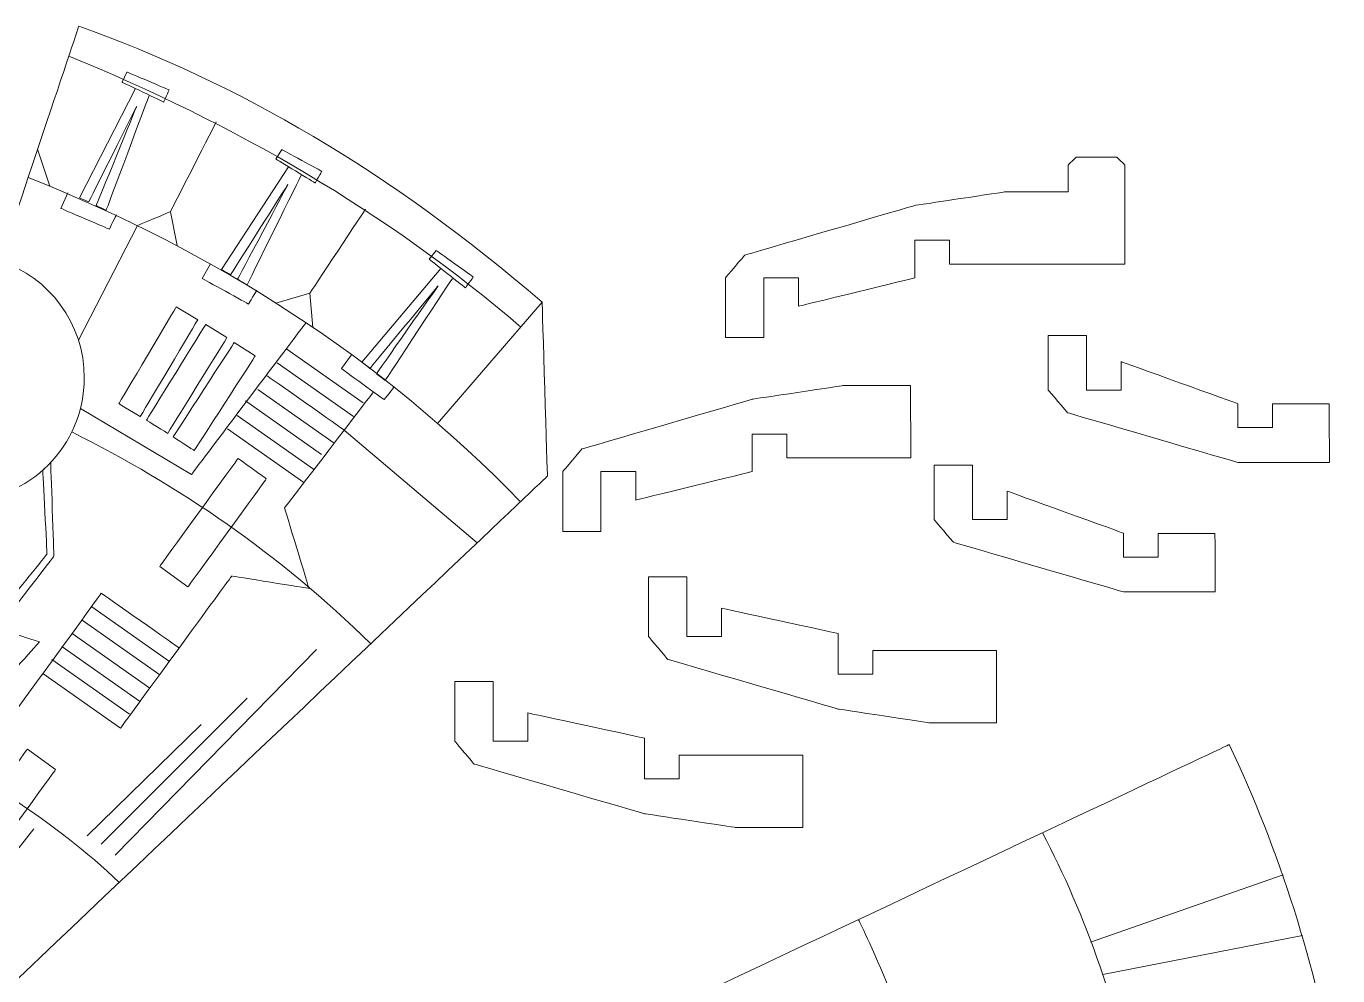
# Model space of a CAD drawing. Header units: centimetres. Extents: x -388 to 387, y -439 to 439.
# Drawn here: x -144.6 to -19.7, y -209.4 to -119 of the extents above; entities that cross this region are included whole.
import ezdxf

# ---------------------------------------------------------------- set-up
doc = ezdxf.new("R2010")
doc.units = ezdxf.units.CM
doc.header["$MEASUREMENT"] = 0
doc.layers.add('Layer 1', color=7, linetype='Continuous')

msp = doc.modelspace()

# ---------------------------------------------------------------- linework, layer by layer
at = {"layer": 'Layer 1', "color": 250, "lineweight": 20}
for points, knots in [([(-173.3344, -219.6625), (-169.7032, -221.3636), (-166.41, -223.728), (-163.4806, -226.8072), (-163.4806, -226.8072), (-163.4806, -226.8072), (-94.9938, -161.8408), (-94.9938, -161.8408), (-94.9938, -161.8408), (-94.9938, -161.8408), (-95.5019, -145.3035), (-95.5019, -145.3035), (-95.5019, -145.3035), (-109.8249, -132.927), (-124.5533, -124.3561), (-139.6262, -119.0206), (-139.6262, -119.0206), (-139.6262, -119.0206), (-147.1057, -141.3521), (-147.1057, -141.3521), (-147.1057, -141.3521), (-142.4563, -142.9168), (-139.1076, -147.3114), (-139.1076, -152.4882), (-139.1076, -152.4882), (-139.1076, -158.976), (-144.3671, -164.2355), (-150.8549, -164.2355), (-150.8549, -164.2355), (-152.153, -164.2355), (-153.4017, -164.0244), (-154.5692, -163.6356), (-154.5692, -163.6356), (-154.5692, -163.6356), (-157.5532, -172.5449), (-157.5532, -172.5449), (-157.5532, -172.5449), (-152.9213, -174.1194), (-149.5887, -178.5054), (-149.5887, -183.6697), (-149.5887, -183.6697), (-149.5887, -190.1575), (-154.8482, -195.417), (-161.336, -195.417), (-161.336, -195.417), (-162.6216, -195.417), (-163.8588, -195.2098), (-165.0166, -194.8281), (-165.0166, -194.8281), (-165.0166, -194.8281), (-173.3344, -219.6625), (-173.3344, -219.6625)], [0, 0, 0, 0, 0.07142857, 0.07142857, 0.07142857, 0.07142858, 0.14285714, 0.14285714, 0.14285714, 0.14285715, 0.21428571, 0.21428571, 0.21428571, 0.21428572, 0.28571429, 0.28571429, 0.28571429, 0.2857143, 0.35714286, 0.35714286, 0.35714286, 0.35714287, 0.42857143, 0.42857143, 0.42857143, 0.42857144, 0.5, 0.5, 0.5, 0.50000001, 0.57142857, 0.57142857, 0.57142857, 0.57142858, 0.64285714, 0.64285714, 0.64285714, 0.64285715, 0.71428571, 0.71428571, 0.71428571, 0.71428572, 0.78571429, 0.78571429, 0.78571429, 0.7857143, 0.85714286, 0.85714286, 0.85714286, 0.85714287, 1, 1, 1, 1]), ([(-45.4156, -134.7836), (-45.4156, -134.7836), (-45.4156, -132.2436), (-45.4156, -132.2436), (-45.4156, -132.2436), (-45.4156, -132.2436), (-44.6536, -131.4816), (-44.6536, -131.4816), (-44.6536, -131.4816), (-44.6536, -131.4816), (-40.7593, -131.4816), (-40.7593, -131.4816), (-40.7593, -131.4816), (-40.7593, -131.4816), (-39.9973, -132.2436), (-39.9973, -132.2436), (-39.9973, -132.2436), (-39.9973, -132.2436), (-39.9973, -141.6561), (-39.9973, -141.6561), (-39.9973, -141.6561), (-39.9973, -141.6561), (-56.6983, -141.6561), (-56.6983, -141.6561), (-56.6983, -141.6561), (-56.6983, -141.6561), (-56.6983, -139.3993), (-56.6983, -139.3993), (-56.6983, -139.3993), (-56.6983, -139.3993), (-60.0002, -139.3993), (-60.0002, -139.3993), (-60.0002, -139.3993), (-60.0002, -139.3993), (-60.0002, -142.974), (-60.0002, -142.974), (-60.0002, -142.974), (-60.0002, -142.974), (-71.0998, -145.6768), (-71.0998, -145.6768), (-71.0998, -145.6768), (-71.0998, -145.6768), (-71.0998, -142.974), (-71.0998, -142.974), (-71.0998, -142.974), (-71.0998, -142.974), (-74.4018, -142.974), (-74.4018, -142.974), (-74.4018, -142.974), (-74.4018, -142.974), (-74.4018, -148.6612), (-74.4018, -148.6612), (-74.4018, -148.6612), (-74.4018, -148.6612), (-78.0455, -148.6612), (-78.0455, -148.6612), (-78.0455, -148.6612), (-78.0455, -148.6612), (-78.0455, -142.974), (-78.0455, -142.974), (-78.0455, -142.974), (-78.0455, -142.974), (-76.212, -140.8117), (-76.212, -140.8117), (-76.212, -140.8117), (-76.212, -140.8117), (-60.0002, -136.0826), (-60.0002, -136.0826), (-60.0002, -136.0826), (-60.0002, -136.0826), (-51.3638, -134.7836), (-51.3638, -134.7836), (-51.3638, -134.7836), (-51.3638, -134.7836), (-45.4156, -134.7836), (-45.4156, -134.7836)], [0, 0, 0, 0, 0.05, 0.05, 0.05, 0.05000001, 0.1, 0.1, 0.1, 0.10000001, 0.15, 0.15, 0.15, 0.15000001, 0.2, 0.2, 0.2, 0.20000001, 0.25, 0.25, 0.25, 0.25000001, 0.3, 0.3, 0.3, 0.30000001, 0.35, 0.35, 0.35, 0.35000001, 0.4, 0.4, 0.4, 0.40000001, 0.45, 0.45, 0.45, 0.45000001, 0.5, 0.5, 0.5, 0.50000001, 0.55, 0.55, 0.55, 0.55000001, 0.6, 0.6, 0.6, 0.60000001, 0.65, 0.65, 0.65, 0.65000001, 0.7, 0.7, 0.7, 0.70000001, 0.75, 0.75, 0.75, 0.75000001, 0.8, 0.8, 0.8, 0.80000001, 0.85, 0.85, 0.85, 0.85000001, 0.9, 0.9, 0.9, 0.90000001, 1, 1, 1, 1]), ([(-20.5502, -154.9715), (-20.5502, -154.9715), (-25.9512, -154.9715), (-25.9512, -154.9715), (-25.9512, -154.9715), (-25.9512, -154.9715), (-25.9512, -157.2283), (-25.9512, -157.2283), (-25.9512, -157.2283), (-25.9512, -157.2283), (-29.2531, -157.2283), (-29.2531, -157.2283), (-29.2531, -157.2283), (-29.2531, -157.2283), (-29.2531, -154.9536), (-29.2531, -154.9536), (-29.2531, -154.9536), (-29.2531, -154.9536), (-40.3527, -150.9508), (-40.3527, -150.9508), (-40.3527, -150.9508), (-40.3527, -150.9508), (-40.3527, -153.6536), (-40.3527, -153.6536), (-40.3527, -153.6536), (-40.3527, -153.6536), (-43.6547, -153.6536), (-43.6547, -153.6536), (-43.6547, -153.6536), (-43.6547, -153.6536), (-43.6547, -148.4664), (-43.6547, -148.4664), (-43.6547, -148.4664), (-43.6547, -148.4664), (-47.2984, -148.4664), (-47.2984, -148.4664), (-47.2984, -148.4664), (-47.2984, -148.4664), (-47.2984, -153.6536), (-47.2984, -153.6536), (-47.2984, -153.6536), (-47.2984, -153.6536), (-45.4649, -155.8159), (-45.4649, -155.8159), (-45.4649, -155.8159), (-45.4649, -155.8159), (-29.2531, -160.545), (-29.2531, -160.545), (-29.2531, -160.545), (-29.2531, -160.545), (-20.5167, -160.544), (-20.5167, -160.544), (-20.5167, -160.544), (-20.5167, -160.544), (-20.5502, -154.9715), (-20.5502, -154.9715)], [0, 0, 0, 0, 0.06666667, 0.06666667, 0.06666667, 0.06666668, 0.13333333, 0.13333333, 0.13333333, 0.13333334, 0.2, 0.2, 0.2, 0.20000001, 0.26666667, 0.26666667, 0.26666667, 0.26666668, 0.33333333, 0.33333333, 0.33333333, 0.33333334, 0.4, 0.4, 0.4, 0.40000001, 0.46666667, 0.46666667, 0.46666667, 0.46666668, 0.53333333, 0.53333333, 0.53333333, 0.53333334, 0.6, 0.6, 0.6, 0.60000001, 0.66666667, 0.66666667, 0.66666667, 0.66666668, 0.73333333, 0.73333333, 0.73333333, 0.73333334, 0.8, 0.8, 0.8, 0.80000001, 0.86666667, 0.86666667, 0.86666667, 0.86666668, 1, 1, 1, 1]), ([(-60.4102, -153.2308), (-60.4102, -153.2308), (-60.3919, -160.1033), (-60.3919, -160.1033), (-60.3919, -160.1033), (-60.3919, -160.1033), (-72.1929, -160.1033), (-72.1929, -160.1033), (-72.1929, -160.1033), (-72.1929, -160.1033), (-72.1929, -157.8465), (-72.1929, -157.8465), (-72.1929, -157.8465), (-72.1929, -157.8465), (-75.4948, -157.8465), (-75.4948, -157.8465), (-75.4948, -157.8465), (-75.4948, -157.8465), (-75.4948, -161.4212), (-75.4948, -161.4212), (-75.4948, -161.4212), (-75.4948, -161.4212), (-86.5944, -164.124), (-86.5944, -164.124), (-86.5944, -164.124), (-86.5944, -164.124), (-86.5944, -161.4212), (-86.5944, -161.4212), (-86.5944, -161.4212), (-86.5944, -161.4212), (-89.8964, -161.4212), (-89.8964, -161.4212), (-89.8964, -161.4212), (-89.8964, -161.4212), (-89.8964, -167.1084), (-89.8964, -167.1084), (-89.8964, -167.1084), (-89.8964, -167.1084), (-93.5401, -167.1084), (-93.5401, -167.1084), (-93.5401, -167.1084), (-93.5401, -167.1084), (-93.5401, -161.4212), (-93.5401, -161.4212), (-93.5401, -161.4212), (-93.5401, -161.4212), (-91.7066, -159.2589), (-91.7066, -159.2589), (-91.7066, -159.2589), (-91.7066, -159.2589), (-75.4948, -154.5298), (-75.4948, -154.5298), (-75.4948, -154.5298), (-75.4948, -154.5298), (-66.8584, -153.2308), (-66.8584, -153.2308), (-66.8584, -153.2308), (-66.8584, -153.2308), (-60.4102, -153.2308), (-60.4102, -153.2308)], [0, 0, 0, 0, 0.0625, 0.0625, 0.0625, 0.06250001, 0.125, 0.125, 0.125, 0.12500001, 0.1875, 0.1875, 0.1875, 0.18750001, 0.25, 0.25, 0.25, 0.25000001, 0.3125, 0.3125, 0.3125, 0.31250001, 0.375, 0.375, 0.375, 0.37500001, 0.4375, 0.4375, 0.4375, 0.43750001, 0.5, 0.5, 0.5, 0.50000001, 0.5625, 0.5625, 0.5625, 0.56250001, 0.625, 0.625, 0.625, 0.62500001, 0.6875, 0.6875, 0.6875, 0.68750001, 0.75, 0.75, 0.75, 0.75000001, 0.8125, 0.8125, 0.8125, 0.81250001, 0.875, 0.875, 0.875, 0.87500001, 1, 1, 1, 1]), ([(-31.4222, -167.2959), (-31.4222, -167.2959), (-36.8232, -167.2959), (-36.8232, -167.2959), (-36.8232, -167.2959), (-36.8232, -167.2959), (-36.8232, -169.5527), (-36.8232, -169.5527), (-36.8232, -169.5527), (-36.8232, -169.5527), (-40.1251, -169.5527), (-40.1251, -169.5527), (-40.1251, -169.5527), (-40.1251, -169.5527), (-40.1251, -167.278), (-40.1251, -167.278), (-40.1251, -167.278), (-40.1251, -167.278), (-51.2247, -163.2752), (-51.2247, -163.2752), (-51.2247, -163.2752), (-51.2247, -163.2752), (-51.2247, -165.978), (-51.2247, -165.978), (-51.2247, -165.978), (-51.2247, -165.978), (-54.5267, -165.978), (-54.5267, -165.978), (-54.5267, -165.978), (-54.5267, -165.978), (-54.5267, -160.7908), (-54.5267, -160.7908), (-54.5267, -160.7908), (-54.5267, -160.7908), (-58.1704, -160.7908), (-58.1704, -160.7908), (-58.1704, -160.7908), (-58.1704, -160.7908), (-58.1704, -165.978), (-58.1704, -165.978), (-58.1704, -165.978), (-58.1704, -165.978), (-56.3369, -168.1403), (-56.3369, -168.1403), (-56.3369, -168.1403), (-56.3369, -168.1403), (-40.1251, -172.8694), (-40.1251, -172.8694), (-40.1251, -172.8694), (-40.1251, -172.8694), (-31.3887, -172.8684), (-31.3887, -172.8684), (-31.3887, -172.8684), (-31.3887, -172.8684), (-31.4222, -167.2959), (-31.4222, -167.2959)], [0, 0, 0, 0, 0.06666667, 0.06666667, 0.06666667, 0.06666668, 0.13333333, 0.13333333, 0.13333333, 0.13333334, 0.2, 0.2, 0.2, 0.20000001, 0.26666667, 0.26666667, 0.26666667, 0.26666668, 0.33333333, 0.33333333, 0.33333333, 0.33333334, 0.4, 0.4, 0.4, 0.40000001, 0.46666667, 0.46666667, 0.46666667, 0.46666668, 0.53333333, 0.53333333, 0.53333333, 0.53333334, 0.6, 0.6, 0.6, 0.60000001, 0.66666667, 0.66666667, 0.66666667, 0.66666668, 0.73333333, 0.73333333, 0.73333333, 0.73333334, 0.8, 0.8, 0.8, 0.80000001, 0.86666667, 0.86666667, 0.86666667, 0.86666668, 1, 1, 1, 1]), ([(-52.2372, -185.319), (-52.2372, -185.319), (-52.2189, -178.4465), (-52.2189, -178.4465), (-52.2189, -178.4465), (-52.2189, -178.4465), (-64.0199, -178.4465), (-64.0199, -178.4465), (-64.0199, -178.4465), (-64.0199, -178.4465), (-64.0199, -180.7033), (-64.0199, -180.7033), (-64.0199, -180.7033), (-64.0199, -180.7033), (-67.3218, -180.7033), (-67.3218, -180.7033), (-67.3218, -180.7033), (-67.3218, -180.7033), (-67.3218, -176.8286), (-67.3218, -176.8286), (-67.3218, -176.8286), (-67.3218, -176.8286), (-78.4214, -174.4258), (-78.4214, -174.4258), (-78.4214, -174.4258), (-78.4214, -174.4258), (-78.4214, -177.1286), (-78.4214, -177.1286), (-78.4214, -177.1286), (-78.4214, -177.1286), (-81.7234, -177.1286), (-81.7234, -177.1286), (-81.7234, -177.1286), (-81.7234, -177.1286), (-81.7234, -171.4414), (-81.7234, -171.4414), (-81.7234, -171.4414), (-81.7234, -171.4414), (-85.3671, -171.4414), (-85.3671, -171.4414), (-85.3671, -171.4414), (-85.3671, -171.4414), (-85.3671, -177.1286), (-85.3671, -177.1286), (-85.3671, -177.1286), (-85.3671, -177.1286), (-83.5336, -179.2909), (-83.5336, -179.2909), (-83.5336, -179.2909), (-83.5336, -179.2909), (-67.3218, -184.02), (-67.3218, -184.02), (-67.3218, -184.02), (-67.3218, -184.02), (-58.6854, -185.319), (-58.6854, -185.319), (-58.6854, -185.319), (-58.6854, -185.319), (-52.2372, -185.319), (-52.2372, -185.319)], [0, 0, 0, 0, 0.0625, 0.0625, 0.0625, 0.06250001, 0.125, 0.125, 0.125, 0.12500001, 0.1875, 0.1875, 0.1875, 0.18750001, 0.25, 0.25, 0.25, 0.25000001, 0.3125, 0.3125, 0.3125, 0.31250001, 0.375, 0.375, 0.375, 0.37500001, 0.4375, 0.4375, 0.4375, 0.43750001, 0.5, 0.5, 0.5, 0.50000001, 0.5625, 0.5625, 0.5625, 0.56250001, 0.625, 0.625, 0.625, 0.62500001, 0.6875, 0.6875, 0.6875, 0.68750001, 0.75, 0.75, 0.75, 0.75000001, 0.8125, 0.8125, 0.8125, 0.81250001, 0.875, 0.875, 0.875, 0.87500001, 1, 1, 1, 1]), ([(-70.6798, -195.2853), (-70.6798, -195.2853), (-70.6615, -188.4128), (-70.6615, -188.4128), (-70.6615, -188.4128), (-70.6615, -188.4128), (-82.4625, -188.4128), (-82.4625, -188.4128), (-82.4625, -188.4128), (-82.4625, -188.4128), (-82.4625, -190.6696), (-82.4625, -190.6696), (-82.4625, -190.6696), (-82.4625, -190.6696), (-85.7644, -190.6696), (-85.7644, -190.6696), (-85.7644, -190.6696), (-85.7644, -190.6696), (-85.7644, -186.7949), (-85.7644, -186.7949), (-85.7644, -186.7949), (-85.7644, -186.7949), (-96.864, -184.3921), (-96.864, -184.3921), (-96.864, -184.3921), (-96.864, -184.3921), (-96.864, -187.0949), (-96.864, -187.0949), (-96.864, -187.0949), (-96.864, -187.0949), (-100.166, -187.0949), (-100.166, -187.0949), (-100.166, -187.0949), (-100.166, -187.0949), (-100.166, -181.4077), (-100.166, -181.4077), (-100.166, -181.4077), (-100.166, -181.4077), (-103.8097, -181.4077), (-103.8097, -181.4077), (-103.8097, -181.4077), (-103.8097, -181.4077), (-103.8097, -187.0949), (-103.8097, -187.0949), (-103.8097, -187.0949), (-103.8097, -187.0949), (-101.9762, -189.2572), (-101.9762, -189.2572), (-101.9762, -189.2572), (-101.9762, -189.2572), (-85.7644, -193.9863), (-85.7644, -193.9863), (-85.7644, -193.9863), (-85.7644, -193.9863), (-77.128, -195.2853), (-77.128, -195.2853), (-77.128, -195.2853), (-77.128, -195.2853), (-70.6798, -195.2853), (-70.6798, -195.2853)], [0, 0, 0, 0, 0.0625, 0.0625, 0.0625, 0.06250001, 0.125, 0.125, 0.125, 0.12500001, 0.1875, 0.1875, 0.1875, 0.18750001, 0.25, 0.25, 0.25, 0.25000001, 0.3125, 0.3125, 0.3125, 0.31250001, 0.375, 0.375, 0.375, 0.37500001, 0.4375, 0.4375, 0.4375, 0.43750001, 0.5, 0.5, 0.5, 0.50000001, 0.5625, 0.5625, 0.5625, 0.56250001, 0.625, 0.625, 0.625, 0.62500001, 0.6875, 0.6875, 0.6875, 0.68750001, 0.75, 0.75, 0.75, 0.75000001, 0.8125, 0.8125, 0.8125, 0.81250001, 0.875, 0.875, 0.875, 0.87500001, 1, 1, 1, 1]), ([(-112.6048, -236.201), (-113.143, -233.4049), (-114.0262, -230.5497), (-115.3282, -227.6228), (-115.3282, -227.6228), (-115.3282, -227.6228), (-30.0622, -187.4057), (-30.0622, -187.4057), (-30.0622, -187.4057), (-25.2487, -197.5204), (-21.8738, -208.3688), (-19.7282, -219.8447), (-19.7282, -219.8447), (-19.7282, -219.8447), (-112.6048, -236.201), (-112.6048, -236.201)], [0, 0, 0, 0, 0.2, 0.2, 0.2, 0.20000001, 0.4, 0.4, 0.4, 0.40000001, 0.6, 0.6, 0.6, 0.60000001, 1, 1, 1, 1])]:
    msp.add_open_spline(points, degree=3, knots=knots, dxfattribs=at)
at = {"layer": 'Layer 1', "color": 114, "lineweight": 20}
for points in [[(-97.5329, -147.6555), (-110.3697, -136.6667), (-124.8506, -128.2782), (-140.5778, -121.8617)], [(-143.5489, -130.7325), (-143.5489, -130.7325), (-142.3932, -134.2357), (-142.3932, -134.2357)], [(-144.4483, -133.4176), (-126.5179, -140.5374), (-110.7783, -150.67), (-97.5691, -164.2837)], [(-130.9046, -136.6761), (-130.9046, -136.6761), (-130.2675, -139.9032), (-130.2675, -139.9032)], [(-117.6182, -144.4275), (-117.6182, -144.4275), (-117.3487, -147.7059), (-117.3487, -147.7059)], [(-95.5019, -145.3036), (-95.5019, -145.3036), (-105.4524, -156.8261), (-105.4524, -156.8261)], [(-112.5591, -154.869), (-112.5591, -154.869), (-119.826, -149.7604), (-119.826, -149.7604)], [(-113.463, -156.1596), (-113.463, -156.1596), (-120.7299, -151.051), (-120.7299, -151.051)], [(-115.3194, -158.7059), (-115.3194, -158.7059), (-122.5863, -153.5973), (-122.5863, -153.5973)], [(-116.5017, -159.8011), (-116.5017, -159.8011), (-123.7686, -154.6925), (-123.7686, -154.6925)], [(-117.2669, -161.1887), (-117.2669, -161.1887), (-124.5338, -156.0801), (-124.5338, -156.0801)], [(-118.1901, -162.4656), (-118.1901, -162.4656), (-125.457, -157.357), (-125.457, -157.357)], [(-140.2823, -157.6449), (-130.1015, -162.7393), (-120.5297, -169.2578), (-111.8261, -177.8079)], [(-138.3887, -174.2893), (-138.3887, -174.2893), (-130.9939, -179.4879), (-130.9939, -179.4879)], [(-139.3058, -175.5704), (-139.3058, -175.5704), (-131.911, -180.769), (-131.911, -180.769)], [(-140.2451, -176.8356), (-140.2451, -176.8356), (-132.8503, -182.0342), (-132.8503, -182.0342)], [(-141.2335, -178.0671), (-141.2335, -178.0671), (-133.8387, -183.2657), (-133.8387, -183.2657)], [(-136.1727, -197.9404), (-136.1727, -197.9404), (-116.9904, -178.3612), (-116.9904, -178.3612)], [(-142.1926, -179.3184), (-142.1926, -179.3184), (-134.7978, -184.517), (-134.7978, -184.517)], [(-137.4956, -196.882), (-137.4956, -196.882), (-123.605, -182.9914), (-123.605, -182.9914)], [(-138.8186, -196.0883), (-138.8186, -196.0883), (-127.9706, -185.5049), (-127.9706, -185.5049)], [(-150.9878, -189.3264), (-150.9878, -189.3264), (-141.7005, -194.7462), (-135.7794, -200.53)], [(-149.1369, -202.0419), (-149.1369, -202.0419), (-143.9114, -195.4273), (-143.9114, -195.4273)], [(-47.8632, -195.8153), (-43.7274, -203.5969), (-40.5528, -212.6344), (-38.511, -223.1525)], [(-43.2754, -206.2248), (-43.2754, -206.2248), (-24.9406, -199.8137), (-24.9406, -199.8137)], [(-65.3789, -204.0633), (-65.3789, -204.0633), (-59.9678, -214.5848), (-57.8663, -226.2721)], [(-42.1143, -209.3053), (-42.1143, -209.3053), (-23.0786, -205.5783), (-23.0786, -205.5783)]]:
    msp.add_open_spline(points, degree=3, dxfattribs=at)
for points, knots in [([(-135.0401, -123.3849), (-135.0401, -123.3849), (-135.4996, -124.3485), (-135.4996, -124.3485), (-135.4996, -124.3485), (-135.4996, -124.3485), (-131.5365, -126.2388), (-131.5365, -126.2388), (-131.5365, -126.2388), (-131.5365, -126.2388), (-131.0302, -125.0733), (-131.0302, -125.0733), (-131.0302, -125.0733), (-131.0302, -125.0733), (-135.0401, -123.3849), (-135.0401, -123.3849)], [0, 0, 0, 0, 0.2, 0.2, 0.2, 0.20000001, 0.4, 0.4, 0.4, 0.40000001, 0.6, 0.6, 0.6, 0.60000001, 1, 1, 1, 1]), ([(-134.2298, -124.9542), (-134.2298, -124.9542), (-139.5776, -135.3425), (-139.5776, -135.3425), (-139.5776, -135.3425), (-139.5776, -135.3425), (-138.6845, -135.7419), (-138.6845, -135.7419), (-138.6845, -135.7419), (-138.6845, -135.7419), (-134.1128, -126.6453), (-134.1128, -126.6453), (-134.1128, -126.6453), (-134.1128, -126.6453), (-137.9714, -136.1004), (-137.9714, -136.1004), (-137.9714, -136.1004), (-137.9714, -136.1004), (-137.0222, -136.5416), (-137.0222, -136.5416), (-137.0222, -136.5416), (-137.0222, -136.5416), (-132.9136, -125.5819), (-132.9136, -125.5819)], [0, 0, 0, 0, 0.14285714, 0.14285714, 0.14285714, 0.14285715, 0.28571429, 0.28571429, 0.28571429, 0.2857143, 0.42857143, 0.42857143, 0.42857143, 0.42857144, 0.57142857, 0.57142857, 0.57142857, 0.57142858, 0.71428571, 0.71428571, 0.71428571, 0.71428572, 1, 1, 1, 1]), ([(-139.6551, -148.8934), (-139.6551, -148.8934), (-134.0264, -137.985), (-134.0264, -137.985), (-134.0264, -137.985), (-134.0264, -137.985), (-130.9046, -136.6761), (-130.9046, -136.6761), (-130.9046, -136.6761), (-130.9046, -136.6761), (-126.534, -128.1264), (-126.534, -128.1264)], [0, 0, 0, 0, 0.25, 0.25, 0.25, 0.25000001, 0.5, 0.5, 0.5, 0.50000001, 1, 1, 1, 1]), ([(-120.3084, -130.7475), (-120.3084, -130.7475), (-120.8624, -131.6601), (-120.8624, -131.6601), (-120.8624, -131.6601), (-120.8624, -131.6601), (-117.1093, -133.939), (-117.1093, -133.939), (-117.1093, -133.939), (-117.1093, -133.939), (-116.4884, -132.8303), (-116.4884, -132.8303), (-116.4884, -132.8303), (-116.4884, -132.8303), (-120.3084, -130.7475), (-120.3084, -130.7475)], [0, 0, 0, 0, 0.2, 0.2, 0.2, 0.20000001, 0.4, 0.4, 0.4, 0.40000001, 0.6, 0.6, 0.6, 0.60000001, 1, 1, 1, 1]), ([(-119.6599, -132.3903), (-119.6599, -132.3903), (-126.0242, -142.1889), (-126.0242, -142.1889), (-126.0242, -142.1889), (-126.0242, -142.1889), (-125.1758, -142.6759), (-125.1758, -142.6759), (-125.1758, -142.6759), (-125.1758, -142.6759), (-119.7134, -134.0846), (-119.7134, -134.0846), (-119.7134, -134.0846), (-119.7134, -134.0846), (-124.5023, -143.1043), (-124.5023, -143.1043), (-124.5023, -143.1043), (-124.5023, -143.1043), (-123.6023, -143.6386), (-123.6023, -143.6386), (-123.6023, -143.6386), (-123.6023, -143.6386), (-118.4134, -133.1471), (-118.4134, -133.1471)], [0, 0, 0, 0, 0.14285714, 0.14285714, 0.14285714, 0.14285715, 0.28571429, 0.28571429, 0.28571429, 0.2857143, 0.42857143, 0.42857143, 0.42857143, 0.42857144, 0.57142857, 0.57142857, 0.57142857, 0.57142858, 0.71428571, 0.71428571, 0.71428571, 0.71428572, 1, 1, 1, 1]), ([(-140.6874, -134.8876), (-140.6874, -134.8876), (-141.3267, -136.3632), (-141.3267, -136.3632), (-141.3267, -136.3632), (-141.3267, -136.3632), (-136.7141, -138.3447), (-136.7141, -138.3447), (-136.7141, -138.3447), (-136.7141, -138.3447), (-136.0535, -136.9669), (-136.0535, -136.9669)], [0, 0, 0, 0, 0.25, 0.25, 0.25, 0.25000001, 0.5, 0.5, 0.5, 0.50000001, 1, 1, 1, 1]), ([(-120.8676, -145.3765), (-120.8676, -145.3765), (-117.6182, -144.4275), (-117.6182, -144.4275), (-117.6182, -144.4275), (-117.6182, -144.4275), (-112.3198, -136.4377), (-112.3198, -136.4377)], [0, 0, 0, 0, 0.33333333, 0.33333333, 0.33333333, 0.33333334, 1, 1, 1, 1]), ([(-105.592, -140.3582), (-105.592, -140.3582), (-106.2548, -141.1951), (-106.2548, -141.1951), (-106.2548, -141.1951), (-106.2548, -141.1951), (-102.8131, -143.9216), (-102.8131, -143.9216), (-102.8131, -143.9216), (-102.8131, -143.9216), (-102.0596, -142.8984), (-102.0596, -142.8984), (-102.0596, -142.8984), (-102.0596, -142.8984), (-105.592, -140.3582), (-105.592, -140.3582)], [0, 0, 0, 0, 0.2, 0.2, 0.2, 0.20000001, 0.4, 0.4, 0.4, 0.40000001, 0.6, 0.6, 0.6, 0.60000001, 1, 1, 1, 1]), ([(-127.0827, -141.6247), (-127.0827, -141.6247), (-127.8671, -143.0287), (-127.8671, -143.0287), (-127.8671, -143.0287), (-127.8671, -143.0287), (-123.4769, -145.4636), (-123.4769, -145.4636), (-123.4769, -145.4636), (-123.4769, -145.4636), (-122.6811, -144.1591), (-122.6811, -144.1591)], [0, 0, 0, 0, 0.25, 0.25, 0.25, 0.25000001, 0.5, 0.5, 0.5, 0.50000001, 1, 1, 1, 1]), ([(-105.1521, -142.0687), (-105.1521, -142.0687), (-112.6819, -151.0028), (-112.6819, -151.0028), (-112.6819, -151.0028), (-112.6819, -151.0028), (-111.9004, -151.5913), (-111.9004, -151.5913), (-111.9004, -151.5913), (-111.9004, -151.5913), (-105.4152, -143.7433), (-105.4152, -143.7433), (-105.4152, -143.7433), (-105.4152, -143.7433), (-111.2852, -152.0998), (-111.2852, -152.0998), (-111.2852, -152.0998), (-111.2852, -152.0998), (-110.4583, -152.7416), (-110.4583, -152.7416), (-110.4583, -152.7416), (-110.4583, -152.7416), (-104.009, -142.9742), (-104.009, -142.9742)], [0, 0, 0, 0, 0.14285714, 0.14285714, 0.14285714, 0.14285715, 0.28571429, 0.28571429, 0.28571429, 0.2857143, 0.42857143, 0.42857143, 0.42857143, 0.42857144, 0.57142857, 0.57142857, 0.57142857, 0.57142858, 0.71428571, 0.71428571, 0.71428571, 0.71428572, 1, 1, 1, 1]), ([(-130.3459, -145.7476), (-130.3459, -145.7476), (-128.2984, -146.9635), (-128.2984, -146.9635), (-128.2984, -146.9635), (-128.2984, -146.9635), (-133.7697, -156.177), (-133.7697, -156.177), (-133.7697, -156.177), (-133.7697, -156.177), (-135.8172, -154.9612), (-135.8172, -154.9612), (-135.8172, -154.9612), (-135.8172, -154.9612), (-130.3459, -145.7476), (-130.3459, -145.7476)], [0, 0, 0, 0, 0.2, 0.2, 0.2, 0.20000001, 0.4, 0.4, 0.4, 0.40000001, 0.6, 0.6, 0.6, 0.60000001, 1, 1, 1, 1]), ([(-139.4568, -155.3988), (-139.4568, -155.3988), (-128.898, -161.6918), (-128.898, -161.6918), (-128.898, -161.6918), (-128.898, -161.6918), (-118.0104, -147.2767), (-118.0104, -147.2767)], [0, 0, 0, 0, 0.33333333, 0.33333333, 0.33333333, 0.33333334, 1, 1, 1, 1]), ([(-127.5452, -147.4124), (-127.5452, -147.4124), (-125.5206, -148.6661), (-125.5206, -148.6661), (-125.5206, -148.6661), (-125.5206, -148.6661), (-131.1618, -157.7766), (-131.1618, -157.7766), (-131.1618, -157.7766), (-131.1618, -157.7766), (-133.1864, -156.523), (-133.1864, -156.523), (-133.1864, -156.523), (-133.1864, -156.523), (-127.5452, -147.4124), (-127.5452, -147.4124)], [0, 0, 0, 0, 0.2, 0.2, 0.2, 0.20000001, 0.4, 0.4, 0.4, 0.40000001, 0.6, 0.6, 0.6, 0.60000001, 1, 1, 1, 1]), ([(-124.818, -149.1123), (-124.818, -149.1123), (-122.8179, -150.4046), (-122.8179, -150.4046), (-122.8179, -150.4046), (-122.8179, -150.4046), (-128.6332, -159.405), (-128.6332, -159.405), (-128.6332, -159.405), (-128.6332, -159.405), (-130.6333, -158.1127), (-130.6333, -158.1127), (-130.6333, -158.1127), (-130.6333, -158.1127), (-124.818, -149.1123), (-124.818, -149.1123)], [0, 0, 0, 0, 0.2, 0.2, 0.2, 0.20000001, 0.4, 0.4, 0.4, 0.40000001, 0.6, 0.6, 0.6, 0.60000001, 1, 1, 1, 1]), ([(-113.6623, -150.3118), (-113.6623, -150.3118), (-114.6146, -151.6077), (-114.6146, -151.6077), (-114.6146, -151.6077), (-114.6146, -151.6077), (-110.5601, -154.568), (-110.5601, -154.568), (-110.5601, -154.568), (-110.5601, -154.568), (-109.6088, -153.3722), (-109.6088, -153.3722)], [0, 0, 0, 0, 0.25, 0.25, 0.25, 0.25000001, 0.5, 0.5, 0.5, 0.50000001, 1, 1, 1, 1]), ([(-101.6937, -168.1964), (-101.6937, -168.1964), (-114.3477, -157.4635), (-114.3477, -157.4635), (-114.3477, -157.4635), (-114.3477, -157.4635), (-121.711, -152.2871), (-121.711, -152.2871)], [0, 0, 0, 0, 0.33333333, 0.33333333, 0.33333333, 0.33333334, 1, 1, 1, 1]), ([(-143.0518, -180.6403), (-143.0518, -180.6403), (-135.6569, -185.8389), (-135.6569, -185.8389), (-135.6569, -185.8389), (-135.6569, -185.8389), (-125.0615, -171.3491), (-125.0615, -171.3491), (-125.0615, -171.3491), (-125.0615, -171.3491), (-117.7004, -172.5427), (-117.7004, -172.5427), (-117.7004, -172.5427), (-117.7004, -172.5427), (-120.0344, -164.8668), (-120.0344, -164.8668), (-120.0344, -164.8668), (-120.0344, -164.8668), (-111.5617, -153.8367), (-111.5617, -153.8367)], [0, 0, 0, 0, 0.16666667, 0.16666667, 0.16666667, 0.16666668, 0.33333333, 0.33333333, 0.33333333, 0.33333334, 0.5, 0.5, 0.5, 0.50000001, 0.66666667, 0.66666667, 0.66666667, 0.66666668, 1, 1, 1, 1]), ([(-156.0612, -168.0902), (-156.0612, -168.0902), (-146.0618, -173.4992), (-146.0618, -173.4992), (-146.0618, -173.4992), (-146.0618, -173.4992), (-142.6553, -169.2659), (-142.6553, -169.2659), (-142.6553, -169.2659), (-142.6553, -169.2659), (-143.0563, -161.2894), (-143.0563, -161.2894), (-143.0563, -161.2894), (-143.0563, -161.2894), (-142.3053, -160.5636), (-142.3053, -160.5636), (-142.3053, -160.5636), (-142.3053, -160.5636), (-141.9939, -169.4644), (-141.9939, -169.4644), (-141.9939, -169.4644), (-141.9939, -169.4644), (-145.9626, -174.6238), (-145.9626, -174.6238), (-145.9626, -174.6238), (-145.9626, -174.6238), (-156.4173, -169.1537), (-156.4173, -169.1537)], [0, 0, 0, 0, 0.125, 0.125, 0.125, 0.12500001, 0.25, 0.25, 0.25, 0.25000001, 0.375, 0.375, 0.375, 0.37500001, 0.5, 0.5, 0.5, 0.50000001, 0.625, 0.625, 0.625, 0.62500001, 0.75, 0.75, 0.75, 0.75000001, 1, 1, 1, 1]), ([(-149.533, -183.914), (-149.533, -183.914), (-146.4928, -185.372), (-146.4928, -185.372), (-146.4928, -185.372), (-146.4928, -185.372), (-137.4848, -172.9987), (-137.4848, -172.9987), (-137.4848, -172.9987), (-137.4848, -172.9987), (-130.09, -178.1973), (-130.09, -178.1973)], [0, 0, 0, 0, 0.25, 0.25, 0.25, 0.25000001, 0.5, 0.5, 0.5, 0.50000001, 1, 1, 1, 1]), ([(-148.674, -175.9138), (-148.674, -175.9138), (-146.8219, -181.4701), (-146.8219, -181.4701), (-146.8219, -181.4701), (-146.8219, -181.4701), (-143.3823, -177.6336), (-143.3823, -177.6336), (-143.3823, -177.6336), (-143.3823, -177.6336), (-148.674, -175.9138), (-148.674, -175.9138)], [0, 0, 0, 0, 0.25, 0.25, 0.25, 0.25000001, 0.5, 0.5, 0.5, 0.50000001, 1, 1, 1, 1])]:
    msp.add_open_spline(points, degree=3, knots=knots, dxfattribs=at)
at = {"layer": 'Layer 1', "color": 240, "lineweight": 20}
for points in [[(-131.9228, -170.4478), (-131.9228, -170.4478), (-129.2322, -172.3986), (-129.2322, -172.3986), (-129.2322, -172.3986), (-129.2322, -172.3986), (-121.7717, -162.1093), (-121.7717, -162.1093), (-121.7717, -162.1093), (-121.7717, -162.1093), (-124.4622, -160.1585), (-124.4622, -160.1585), (-124.4622, -160.1585), (-124.4622, -160.1585), (-131.9228, -170.4478), (-131.9228, -170.4478)], [(-144.5285, -187.8331), (-144.5285, -187.8331), (-141.8379, -189.784), (-141.8379, -189.784), (-141.8379, -189.784), (-141.8379, -189.784), (-149.3414, -200.1324), (-149.3414, -200.1324), (-149.3414, -200.1324), (-149.3414, -200.1324), (-152.0319, -198.1815), (-152.0319, -198.1815), (-152.0319, -198.1815), (-152.0319, -198.1815), (-144.5285, -187.8331), (-144.5285, -187.8331)]]:
    msp.add_open_spline(points, degree=3, knots=[0, 0, 0, 0, 0.2, 0.2, 0.2, 0.20000001, 0.4, 0.4, 0.4, 0.40000001, 0.6, 0.6, 0.6, 0.60000001, 1, 1, 1, 1], dxfattribs=at)

doc.saveas('drawing.dxf')
